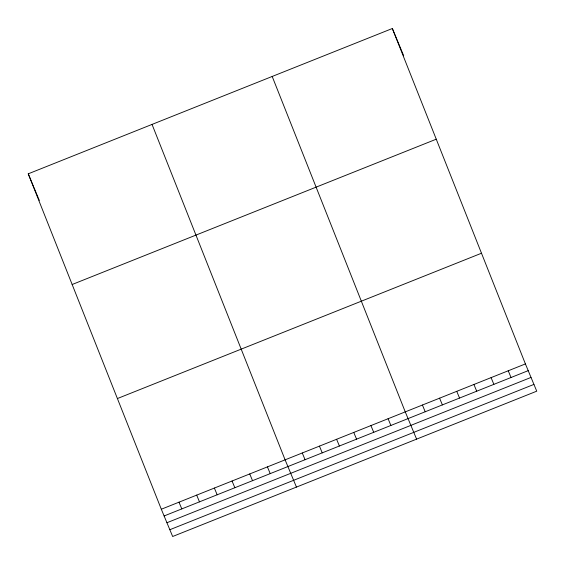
<?xml version="1.0" encoding="UTF-8"?>
<svg xmlns="http://www.w3.org/2000/svg" width="565" height="565" viewBox="0 0 565 565"><rect width="100%" height="100%" fill="white"/><g stroke="black" fill="none" stroke-linecap="round" stroke-linejoin="round"><path stroke-width="0.85" d="M392.343 28.504L525.408 363.924L536.75 391.178L172.657 536.496L161.315 509.235L28.25 173.822L392.343 28.504L403.685 55.765M72.158 284.506L436.251 139.195M117.4 398.551L481.493 253.233M161.315 509.235L525.408 363.924M164.111 515.965L528.204 370.654M166.929 522.738L531.022 377.427M169.839 529.716L533.932 384.405M508.239 370.774L511.043 377.505M491.077 377.625L493.881 384.355M473.915 384.475L476.712 391.206M456.746 391.326L459.55 398.057M439.584 398.177L442.381 404.907M422.415 405.027L425.219 411.758M416.603 439.132L405.253 411.878L272.196 76.459M388.091 418.729L390.888 425.459M370.923 425.579L373.726 432.31M353.761 432.43L356.564 439.16M336.599 439.28L339.396 446.011M319.43 446.131L322.234 452.862M302.268 452.982L305.072 459.712M296.448 487.087L285.106 459.832L152.042 124.413M267.422 466.888L270.218 473.618M249.737 473.95L252.534 480.674M232.053 481.006L234.849 487.736M214.368 488.061L217.165 494.792M196.684 495.124L199.48 501.854M178.999 502.179L181.796 508.91M28.25 173.822L32.459 183.936M32.742 184.614L33.589 186.648M33.872 187.326L35.327 190.815M35.616 191.514L36.485 193.604M36.774 194.304L38.187 197.686M38.469 198.364L39.31 200.398"/></g></svg>
